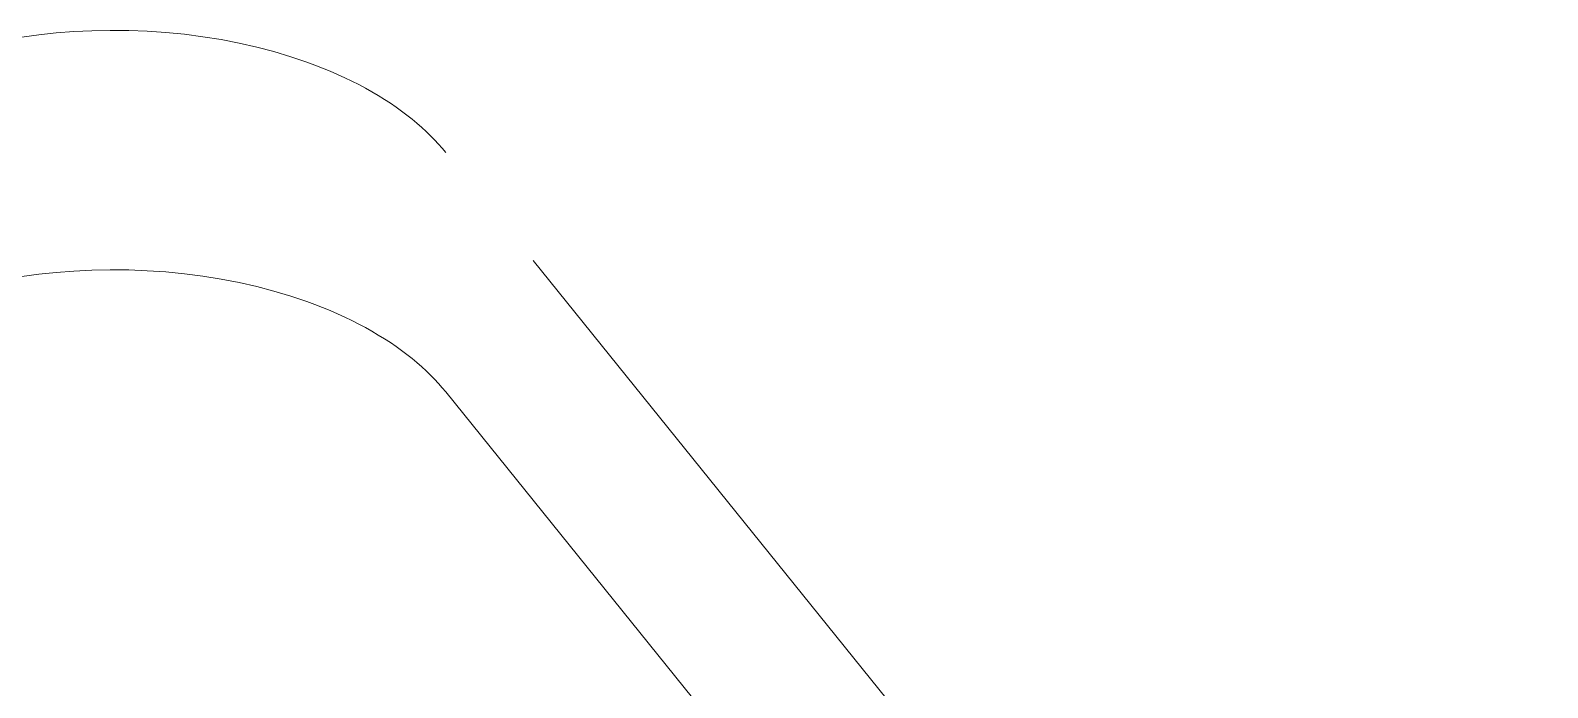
# Model space of a CAD drawing. Header units: inches. Extents: x -6 to 195, y -3 to 126.
# Drawn here: x 114.718 to 116.348, y 56.508 to 57.214 of the extents above; entities that cross this region are included whole.
import ezdxf

# ---------------------------------------------------------------- set-up
doc = ezdxf.new("R2010")
doc.units = ezdxf.units.IN
doc.linetypes.add('HIDDEN', pattern=[1.905, 1.27, -0.635])
doc.layers.add('ZANO_R_przerywana', color=250, linetype='HIDDEN', lineweight=0)

msp = doc.modelspace()

# ---------------------------------------------------------------- linework, layer by layer
at = {"layer": 'ZANO_R_przerywana'}
for p, q in [((114.70848, 57.20687), (114.72671, 57.20933)), ((114.72671, 57.20933), (114.74538, 57.21131)), ((114.74538, 57.21131), (114.76443, 57.21279)), ((114.76443, 57.21279), (114.7838, 57.21373)), ((114.7838, 57.21373), (114.80343, 57.21412)), ((114.80343, 57.21412), (114.82325, 57.21394)), ((114.82325, 57.21394), (114.84318, 57.21318)), ((114.84318, 57.21318), (114.86315, 57.21182)), ((114.86315, 57.21182), (114.88308, 57.20986)), ((114.88308, 57.20986), (114.90289, 57.20731)), ((114.90289, 57.20731), (114.92249, 57.20416)), ((114.92249, 57.20416), (114.94182, 57.20042)), ((114.94182, 57.20042), (114.96078, 57.19611)), ((114.96078, 57.19611), (114.9793, 57.19125)), ((114.9793, 57.19125), (114.99732, 57.18586)), ((114.99732, 57.18586), (115.00612, 57.18297)), ((115.00612, 57.18297), (115.01477, 57.17996)), ((115.01477, 57.17996), (115.02325, 57.17683)), ((115.02325, 57.17683), (115.03158, 57.17359)), ((115.03158, 57.17359), (115.03973, 57.17023)), ((115.03973, 57.17023), (115.0477, 57.16678)), ((115.0477, 57.16678), (115.05548, 57.16322)), ((115.05548, 57.16322), (115.06308, 57.15956)), ((115.06308, 57.15956), (115.07048, 57.15581)), ((115.07048, 57.15581), (115.07768, 57.15197)), ((115.07768, 57.15197), (115.08468, 57.14806)), ((115.08468, 57.14806), (115.09147, 57.14406)), ((115.09147, 57.14406), (115.09805, 57.14)), ((115.09805, 57.14), (115.10442, 57.13587)), ((115.10442, 57.13587), (115.11058, 57.13167)), ((115.11058, 57.13167), (115.11652, 57.12742)), ((115.11652, 57.12742), (115.12224, 57.12312)), ((115.12224, 57.12312), (115.12774, 57.11877)), ((115.12774, 57.11877), (115.13303, 57.11438)), ((115.13303, 57.11438), (115.1381, 57.10996)), ((115.1381, 57.10996), (115.14295, 57.1055)), ((115.14295, 57.1055), (115.14758, 57.10101)), ((115.14758, 57.10101), (115.152, 57.0965)), ((115.152, 57.0965), (115.1562, 57.09198)), ((115.1562, 57.09198), (115.1602, 57.08744)), ((115.1602, 57.08744), (115.16398, 57.08289)), ((120.84358, 50.05079), (115.16398, 57.08289)), ((114.70848, 56.94971), (114.72671, 56.95217)), ((114.72671, 56.95217), (114.74538, 56.95415)), ((114.74538, 56.95415), (114.76443, 56.95562)), ((114.76443, 56.95562), (114.7838, 56.95657)), ((114.7838, 56.95657), (114.80343, 56.95696)), ((114.80343, 56.95696), (114.82325, 56.95678)), ((114.82325, 56.95678), (114.84318, 56.95601)), ((114.84318, 56.95601), (114.86315, 56.95466)), ((114.86315, 56.95466), (114.88308, 56.9527)), ((114.88308, 56.9527), (114.90289, 56.95014)), ((114.90289, 56.95014), (114.92249, 56.94699)), ((114.92249, 56.94699), (114.94182, 56.94326)), ((114.94182, 56.94326), (114.96078, 56.93895)), ((114.96078, 56.93895), (114.9793, 56.93409)), ((114.9793, 56.93409), (114.99732, 56.92869)), ((114.99732, 56.92869), (115.00612, 56.92581)), ((115.00612, 56.92581), (115.01477, 56.9228)), ((115.01477, 56.9228), (115.02325, 56.91967)), ((115.02325, 56.91967), (115.03158, 56.91642)), ((115.03158, 56.91642), (115.03973, 56.91307)), ((115.03973, 56.91307), (115.0477, 56.90961)), ((115.0477, 56.90961), (115.05548, 56.90605)), ((115.05548, 56.90605), (115.06308, 56.90239)), ((115.06308, 56.90239), (115.07048, 56.89865)), ((115.07048, 56.89865), (115.07768, 56.89481)), ((115.07768, 56.89481), (115.08468, 56.89089)), ((115.08468, 56.89089), (115.09147, 56.8869)), ((115.09147, 56.8869), (115.09805, 56.88283)), ((115.09805, 56.88283), (115.10442, 56.8787)), ((115.10442, 56.8787), (115.11058, 56.87451)), ((115.11058, 56.87451), (115.11652, 56.87026)), ((115.11652, 56.87026), (115.12224, 56.86596)), ((115.12224, 56.86596), (115.12774, 56.86161)), ((115.12774, 56.86161), (115.13303, 56.85722)), ((115.13303, 56.85722), (115.1381, 56.85279)), ((115.1381, 56.85279), (115.14295, 56.84833)), ((115.14295, 56.84833), (115.14758, 56.84385)), ((115.14758, 56.84385), (115.152, 56.83934)), ((115.152, 56.83934), (115.1562, 56.83481)), ((115.1562, 56.83481), (115.1602, 56.83027)), ((115.1602, 56.83027), (115.16398, 56.82573)), ((115.16398, 56.82573), (122.31854, 47.96743))]:
    msp.add_line(p, q, dxfattribs=at)

doc.saveas('drawing.dxf')
